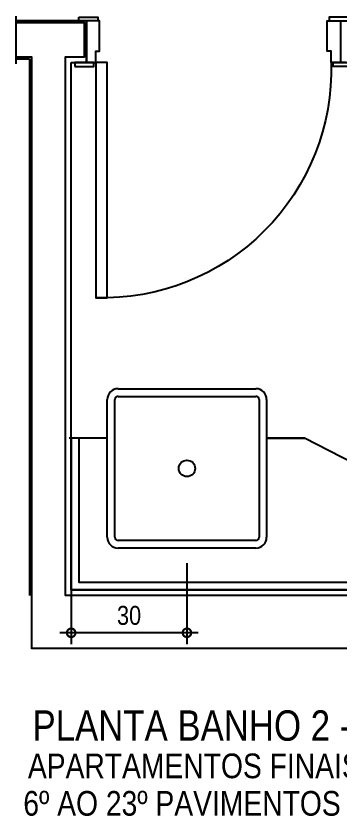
# Model space of a CAD drawing. Header units: metres. Extents: x 3 to 168, y -142 to 28.
# Drawn here: x 18.853 to 19.707, y 2.987 to 5.096 of the extents above; entities that cross this region are included whole.
import ezdxf

# ---------------------------------------------------------------- set-up
doc = ezdxf.new("R2010")
doc.units = ezdxf.units.M
doc.linetypes.add('DASHEDX2', pattern=[1.5, 1, -0.5])
for name, color, linetype in [('ARQ-ALV ACAB', 4, 'Continuous'), ('ARQ-ALV OSSO', 5, 'Continuous'), ('ARQ-AUX', 7, 'Continuous'), ('ARQ-CAX @ 1', 1, 'Continuous'), ('ARQ-DIM', 2, 'Continuous'), ('ARQ-HID', 2, 'Continuous'), ('ARQ-PRJ', 7, 'DASHEDX2'), ('ARQ-TXT', 2, 'Continuous')]:
    doc.layers.add(name, color=color, linetype=linetype)
doc.styles.add('Adesa', font='ARIALN.TTF')
doc.dimstyles.new('ADESA 1-0025', dxfattribs={"dimtxt": 0.05, "dimasz": 0.045, "dimexe": 0.03, "dimexo": 0.04, "dimgap": 0.02, "dimtad": 1, "dimtoh": 1, "dimdec": 0, "dimlfac": 100, "dimzin": 4, "dimtxsty": 'Adesa', "dimblk": 'DOTSMALL', "dimcen": 1, "dimdle": 0.03, "dimclrd": 1, "dimclre": 1, "dimclrt": 256, "dimazin": 1, "dimtm": 1e-09, "dimtfac": 1, "dimtdec": 0, "dimtix": 1, "dimtmove": 2, "dimatfit": 0, "dimldrblk": 'DOTSMALL', "dimfxl": 0.8, "dimtvp": 2, "dimtolj": 1, "dimtzin": 0, "dimarcsym": 0})

# ---------------------------------------------------------------- blocks, each defined once
blk = doc.blocks.new('ARQ-HID-CUBA Q')
for points in [[(-0.1816, 0), (0.1816, 0)], [(-0.1816, -0.11), (0.1816, -0.11)], [(-0.21, -0.5016), (-0.21, -0.1384)], [(-0.19, -0.5016), (-0.19, -0.1384)], [(-0.1816, -0.13), (0.1816, -0.13)], [(0.19, -0.1384), (0.19, -0.5016)], [(0.21, -0.1384), (0.21, -0.5016)], [(-0.21, -0.4), (-0.31, -0.4)], [(0.21, -0.4), (0.31, -0.4)], [(0.1816, -0.51), (-0.1816, -0.51)], [(0.1816, -0.53), (-0.1816, -0.53)], [(0.1816, -0.53), (-0.1816, -0.53)]]:
    blk.add_lwpolyline(points)
blk.add_circle((0, -0.32), 0.0216)
for centre, radius, start, end in [((-0.1816, -0.1384), 0.0284, 90, 180), ((0.1816, -0.1384), 0.0284, 0, 90), ((-0.1816, -0.1384), 0.0084, 90, 180), ((0.1816, -0.1384), 0.0084, 0, 90), ((-0.1816, -0.5016), 0.0284, 180, 270), ((-0.1816, -0.5016), 0.0084, 180, 270), ((0.1816, -0.5016), 0.0284, 270, 0), ((0.1816, -0.5016), 0.0084, 270, 0)]:
    blk.add_arc(centre, radius, start, end)
blk = doc.blocks.new('*U26')
for points in [[(-0.665, -0.03), (-0.615, -0.03), (-0.615, -0.04), (-0.665, -0.04)], [(0.045, -0.03), (-0.005, -0.03), (-0.005, -0.04), (0.045, -0.04)], [(-0.675, -0.16), (-0.625, -0.16), (-0.625, -0.15), (-0.675, -0.15)], [(0, -0.15), (0, -0.77), (-0.03, -0.77), (-0.03, -0.15)], [(0.055, -0.16), (0.005, -0.16), (0.005, -0.15), (0.055, -0.15)]]:
    blk.add_lwpolyline(points, close=True)
for points in [[(-0.66, -0.15), (-0.62, -0.15), (-0.62, -0.12), (-0.61, -0.12), (-0.61, -0.04), (-0.645, -0.04), (-0.645, -0.15)], [(0.04, -0.15), (0, -0.15), (0, -0.12), (-0.01, -0.12), (-0.01, -0.04), (0.025, -0.04), (0.025, -0.15)]]:
    blk.add_lwpolyline(points)
at = {"layer": 'ARQ-PRJ'}
blk.add_arc((-0.0179, -0.1679), 0.6024, 178.2986, 271.7014, dxfattribs=at)
blk = doc.blocks.new('_DotSmall')
at = {"color": 0, "linetype": 'ByBlock', "const_width": 0.5}
blk.add_lwpolyline([(-0.0625, 0, 1), (0.0625, 0, 1)], format="xyb", close=True, dxfattribs=at)
blk = doc.blocks.new('*D48')
at = {"layer": 'ARQ-DIM', "color": 1, "lineweight": -2, "transparency": 16777216}
for p, q in [((18.9983, 3.6535), (18.9983, 3.4403)), ((19.3033, 3.6535), (19.3033, 3.4403)), ((19.3333, 3.4703), (18.9683, 3.4703))]:
    blk.add_line(p, q, dxfattribs=at)
at = {"layer": 'Defpoints', "color": 0, "transparency": 16777216}
for p in [(18.9983, 3.6935), (19.3033, 3.6935), (18.9983, 3.4703)]:
    blk.add_point(p, dxfattribs=at)
at = {"layer": 'ARQ-DIM', "color": 1, "lineweight": -2, "transparency": 16777216, "xscale": 0.045, "yscale": 0.045, "zscale": 0.045, "rotation": 180}
blk.add_blockref('_DotSmall', (18.9983, 3.4703), dxfattribs=at)
at = {"layer": 'ARQ-DIM', "color": 1, "lineweight": -2, "transparency": 16777216, "xscale": 0.045, "yscale": 0.045, "zscale": 0.045}
blk.add_blockref('_DotSmall', (19.3033, 3.4703), dxfattribs=at)
at = {"layer": 'ARQ-DIM', "transparency": 16777216, "insert": (19.1508, 3.5158), "char_height": 0.05, "attachment_point": 5, "style": 'Adesa'}
blk.add_mtext('\\A1;30', dxfattribs=at)
blk = doc.blocks.new('AREAS MOLHADAS')
at = {"layer": 'ARQ-ALV ACAB'}
for p, q in [((19.0383, 5.0834), (18.8529, 5.0834)), ((19.0383, 4.9734), (19.0383, 5.0834)), ((18.8529, 4.9834), (18.8883, 4.9834)), ((18.8883, 4.9834), (18.8883, 3.5684)), ((18.9983, 3.5834), (18.9983, 4.9734)), ((18.9983, 4.9734), (19.0383, 4.9734)), ((20.3983, 3.5834), (18.9983, 3.5834))]:
    blk.add_line(p, q, dxfattribs=at)
at = {"layer": 'ARQ-ALV OSSO'}
for points in [[(18.8529, 5.0834), (18.8883, 5.0834), (18.9483, 5.0834), (18.9883, 5.0834)], [(21.2032, 4.6984), (21.2033, 3.5684), (20.4033, 3.5684), (20.4033, 3.5684), (18.9833, 3.5684), (18.9833, 4.9884), (19.0333, 4.9884), (19.0333, 5.0784), (18.8529, 5.0784)], [(18.8529, 4.9884), (18.8933, 4.9884), (18.8933, 3.4284)], [(18.8933, 3.43), (21.3332, 3.43)]]:
    blk.add_lwpolyline(points, dxfattribs=at)
at = {"layer": 'ARQ-AUX'}
blk.add_lwpolyline([(18.8529, 4.9698), (18.8529, 5.0961)], dxfattribs=at)
at = {"layer": 'ARQ-HID'}
for points in [[(19.0933, 3.9835), (18.9983, 3.9835), (18.9983, 3.5834), (20.3883, 3.5835), (20.3883, 3.8834), (19.8083, 3.8834), (19.6133, 3.9835), (19.5133, 3.9835)], [(19.0183, 3.9835), (19.0183, 3.6034), (20.3883, 3.6035)]]:
    blk.add_lwpolyline(points, dxfattribs=at)
at = {"layer": 'ARQ-CAX @ 1', "xscale": -1}
blk.add_blockref('*U26', (19.0633, 5.1234), dxfattribs=at)
at = {"layer": 'ARQ-HID', "rotation": 180}
blk.add_blockref('ARQ-HID-CUBA Q', (19.3033, 3.5835), dxfattribs=at)
at = {"layer": 'ARQ-TXT', "ltscale": 0.5, "style": 'Adesa'}
blk.add_text('PLANTA BANHO 2 - HIDRÁULICA', height=0.08, dxfattribs=at).set_placement((18.8964, 3.1858))
at = {"layer": 'ARQ-TXT', "style": 'Adesa'}
for s, p in [('APARTAMENTOS FINAIS 01, 05, 06 e 10', (18.8843, 3.087, 108.9697)), ('6º AO 23º PAVIMENTOS', (18.8722, 2.9882, 217.9394))]:
    blk.add_text(s, height=0.065, dxfattribs=at).set_placement(p)
at = {"layer": 'ARQ-DIM'}
dim = blk.add_linear_dim(base=(18.998272361, 3.4703016776), p1=(19.3032723609, 3.6934551881), p2=(18.998272361, 3.6934551881), dimstyle='ADESA 1-0025', dxfattribs=at)
dim.commit()
dim.dimension.update_dxf_attribs({"geometry": '*D48', "text_midpoint": (19.1507723609, 3.515830327)})

msp = doc.modelspace()

# ---------------------------------------------------------------- block references
msp.add_blockref('AREAS MOLHADAS', (0, 0))

doc.saveas('drawing.dxf')
